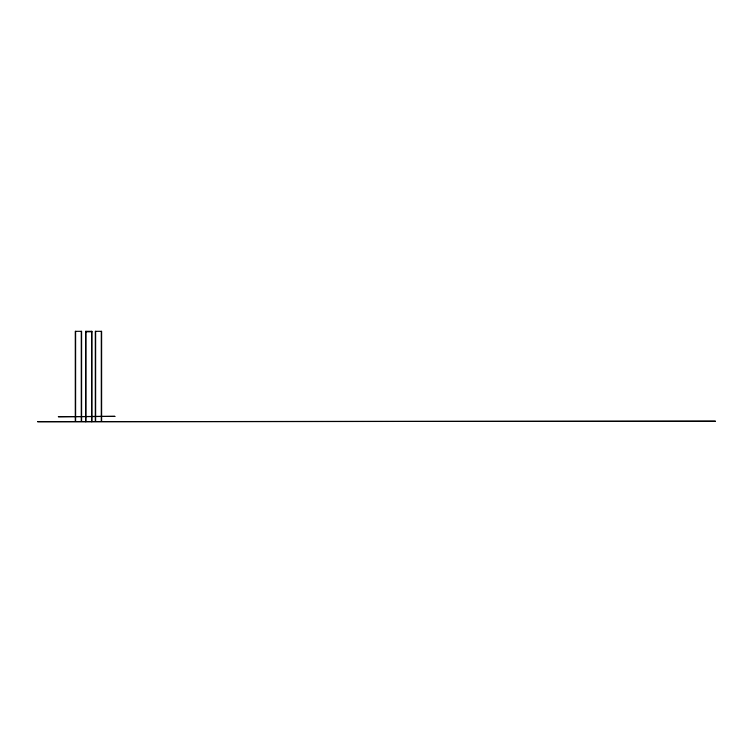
<?xml version="1.0" encoding="UTF-8"?>
<svg xmlns="http://www.w3.org/2000/svg" width="753" height="753" viewBox="0 0 753 753"><rect width="100%" height="100%" fill="white"/><g stroke="black" fill="none" stroke-linecap="round" stroke-linejoin="round"><path stroke-width="1.13" d="M85.597 331.772L91.922 331.772M101.627 421.228L101.627 331.32L95.302 331.32L95.302 421.228M101.288 331.32L101.288 421.228M95.64 331.32L95.64 421.228M91.922 421.68L91.922 331.32L85.597 331.32L85.597 421.68M91.584 331.32L91.584 421.68M85.936 331.32L85.936 421.68M81.606 421.228L81.606 331.32L75.281 331.32L75.281 421.228M81.268 331.32L81.268 421.228M75.62 331.32L75.62 421.228M114.87 416.371L58.395 416.71L114.87 416.371M715.35 421.228L37.65 421.68L715.35 421.228"/></g></svg>
